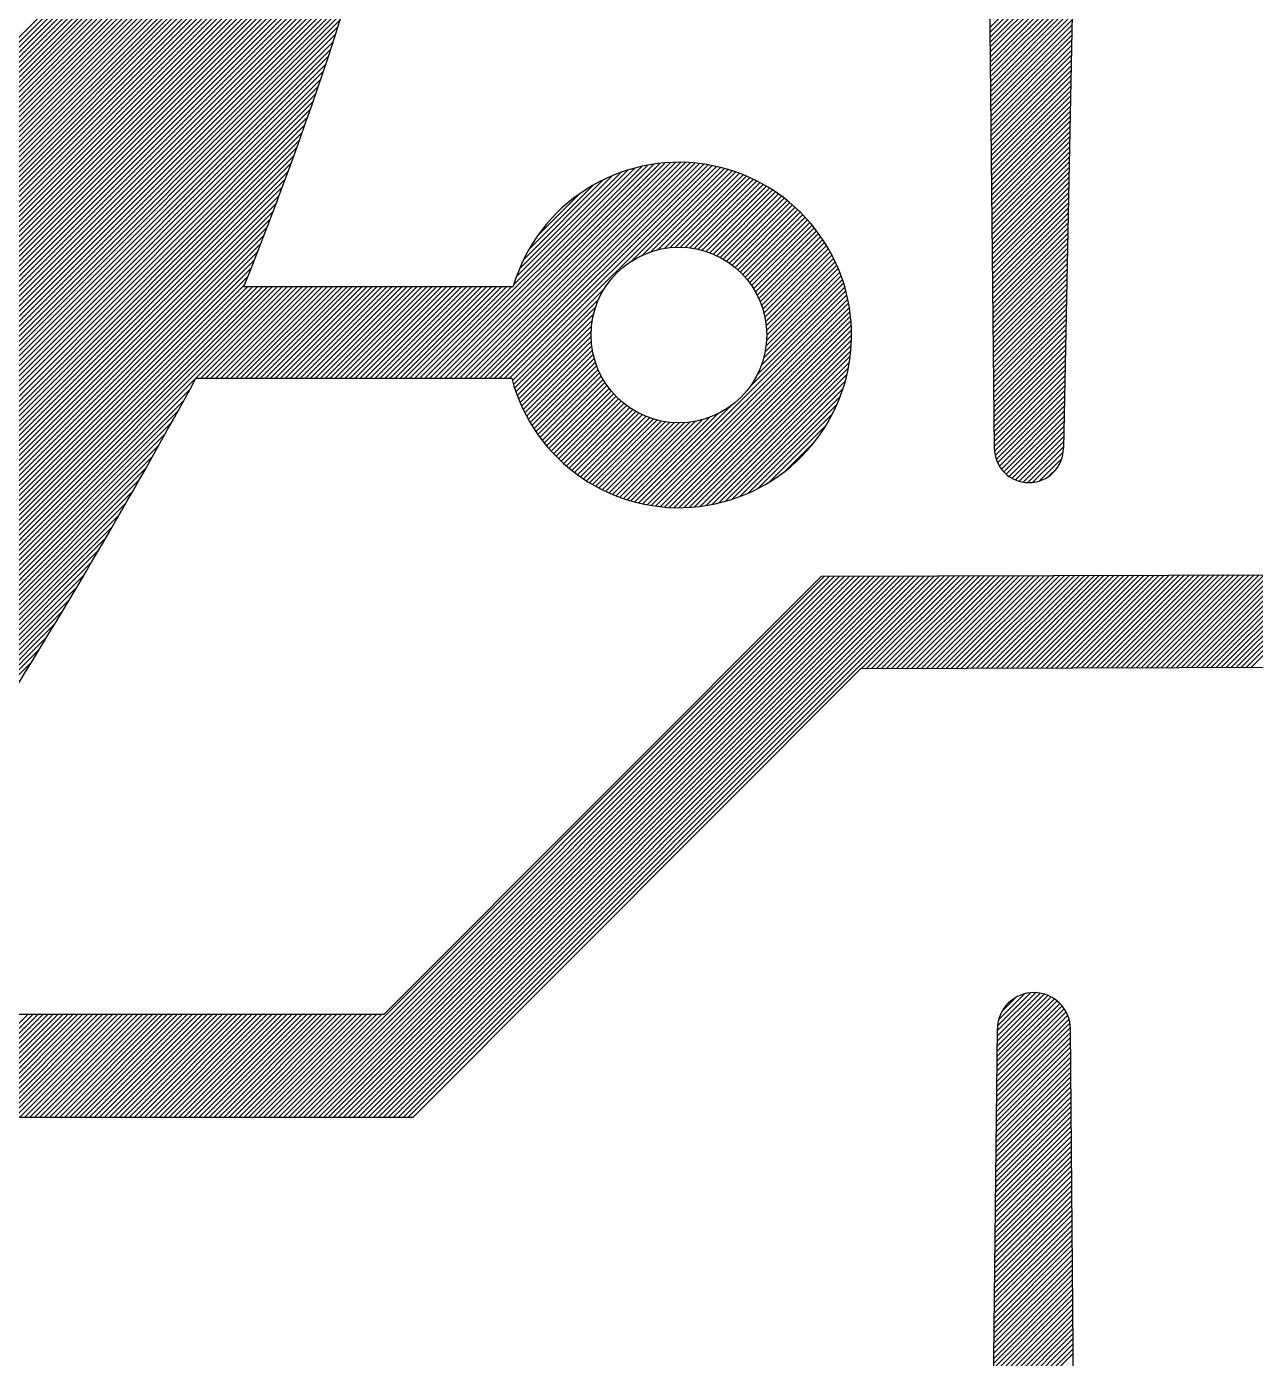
# Model space of a CAD drawing. Extents: x 0.4 to 28.1, y 0 to 28.5.
# Drawn here: x 18.154 to 22.515, y 12.854 to 17.581 of the extents above; entities that cross this region are included whole.
import ezdxf

# ---------------------------------------------------------------- set-up
doc = ezdxf.new("R2010")
doc.units = 0
doc.header["$MEASUREMENT"] = 0

msp = doc.modelspace()

# ---------------------------------------------------------------- linework, layer by layer
at = {"linetype": 'Continuous'}
for p, q in [((18.0702, 17.4692), (19.605, 19.0039)), ((18.0816, 17.4982), (19.6083, 19.025)), ((18.0468, 17.4104), (19.5982, 18.9618)), ((18.0586, 17.4399), (19.6016, 18.9829)), ((17.7704, 16.7981), (19.8812, 18.9089)), ((17.788, 16.8334), (19.8635, 18.9089)), ((17.8052, 16.8682), (19.8458, 18.9089)), ((17.8219, 16.9027), (19.8281, 18.9089)), ((17.8383, 16.9368), (19.8104, 18.9089)), ((17.8544, 16.9705), (19.7928, 18.9089)), ((17.87, 17.0038), (19.7751, 18.9089)), ((17.8854, 17.0369), (19.7574, 18.9089)), ((17.9004, 17.0696), (19.7397, 18.9089)), ((17.9151, 17.1019), (19.7221, 18.9089)), ((17.9295, 17.134), (19.7044, 18.9089)), ((17.9436, 17.1658), (19.6867, 18.9089)), ((17.9574, 17.1973), (19.669, 18.9089)), ((17.9709, 17.2285), (19.6513, 18.9089)), ((17.9842, 17.2594), (19.6337, 18.9089)), ((17.9972, 17.2901), (19.616, 18.9089)), ((18.01, 17.3205), (19.5983, 18.9089)), ((18.0225, 17.3507), (19.5915, 18.9197)), ((18.0347, 17.3807), (19.5948, 18.9408)), ((21.8907, 18.9089), (21.8341, 16.0849)), ((21.5614, 18.5828), (21.5886, 16.0849)), ((17.7524, 16.7624), (19.5347, 18.5447)), ((17.7149, 16.6896), (19.5229, 18.4976)), ((17.7339, 16.7262), (19.5288, 18.5212)), ((17.6755, 16.6148), (19.5109, 18.4502)), ((17.6955, 16.6525), (19.5169, 18.4739)), ((17.6339, 16.5379), (19.4986, 18.4026)), ((17.655, 16.5766), (19.5048, 18.4264)), ((17.5898, 16.4585), (19.4861, 18.3548)), ((17.6122, 16.4985), (19.4924, 18.3787)), ((17.543, 16.3763), (19.4734, 18.3067)), ((17.5668, 16.4177), (19.4798, 18.3308)), ((17.4931, 16.291), (19.4605, 18.2584)), ((17.5185, 16.3341), (19.467, 18.2826)), ((17.4395, 16.2021), (19.4472, 18.2098)), ((17.4668, 16.247), (19.4539, 18.2341)), ((17.3818, 16.109), (19.4338, 18.161)), ((17.4113, 16.1561), (19.4405, 18.1854)), ((17.3192, 16.011), (19.42, 18.1119)), ((17.3512, 16.0607), (19.4269, 18.1365)), ((17.2504, 15.9069), (19.406, 18.0625)), ((17.2856, 15.9598), (19.4131, 18.0872)), ((17.1741, 15.7953), (19.3918, 18.0129)), ((17.2133, 15.8522), (19.3989, 18.0378)), ((17.0879, 15.6737), (19.3772, 17.963)), ((17.1324, 15.7359), (19.3845, 17.988)), ((17.0518, 15.62), (19.3699, 17.938)), ((16.9828, 15.5156), (19.3549, 17.8877)), ((17.0176, 15.5681), (19.3624, 17.9128)), ((21.5724, 17.5772), (21.87, 17.8748)), ((16.9111, 15.4085), (19.3396, 17.837)), ((16.9473, 15.4624), (19.3473, 17.8624)), ((21.5726, 17.5598), (21.8696, 17.8568)), ((21.5728, 17.5423), (21.8693, 17.8387)), ((21.573, 17.5248), (21.8689, 17.8207)), ((16.8366, 15.2986), (19.3241, 17.7861)), ((16.8742, 15.354), (19.3319, 17.8116)), ((21.5732, 17.5073), (21.8685, 17.8027)), ((21.5733, 17.4898), (21.8682, 17.7846)), ((16.7588, 15.1855), (19.3083, 17.7349)), ((16.7981, 15.2425), (19.3162, 17.7606)), ((21.5735, 17.4723), (21.8678, 17.7666)), ((21.5737, 17.4548), (21.8674, 17.7486)), ((21.5739, 17.4373), (21.8671, 17.7305)), ((16.6775, 15.0689), (19.2921, 17.6834)), ((16.7186, 15.1276), (19.3002, 17.7092)), ((21.5741, 17.4199), (21.8667, 17.7125)), ((21.5743, 17.4024), (21.8664, 17.6944)), ((16.5923, 14.9483), (19.2756, 17.6316)), ((16.6354, 15.0091), (19.2839, 17.6576)), ((21.5745, 17.3849), (21.866, 17.6764)), ((21.5747, 17.3674), (21.8656, 17.6584)), ((21.5749, 17.3499), (21.8653, 17.6403)), ((16.5481, 14.8864), (19.2673, 17.6056)), ((21.5751, 17.3324), (21.8649, 17.6223)), ((21.5752, 17.3149), (21.8646, 17.6042)), ((21.5754, 17.2974), (21.8642, 17.5862)), ((16.456, 14.7589), (19.2503, 17.5533)), ((16.5027, 14.8233), (19.2588, 17.5795)), ((21.5756, 17.28), (21.8638, 17.5682)), ((21.5758, 17.2625), (21.8635, 17.5501)), ((16.3585, 14.6261), (19.233, 17.5006)), ((16.408, 14.6933), (19.2417, 17.527)), ((21.576, 17.245), (21.8631, 17.5321)), ((21.5762, 17.2275), (21.8627, 17.514)), ((21.5764, 17.21), (21.8624, 17.496)), ((16.2548, 14.487), (19.2154, 17.4477)), ((16.3075, 14.5574), (19.2243, 17.4742)), ((21.5766, 17.1925), (21.862, 17.478)), ((21.5768, 17.175), (21.8617, 17.4599)), ((16.2003, 14.4148), (19.2065, 17.421)), ((21.577, 17.1575), (21.8613, 17.4419)), ((21.5772, 17.1401), (21.8609, 17.4238)), ((21.5773, 17.1226), (21.8606, 17.4058)), ((16.0849, 14.2641), (19.1883, 17.3675)), ((16.1437, 14.3406), (19.1975, 17.3943)), ((21.5775, 17.1051), (21.8602, 17.3878)), ((21.5777, 17.0876), (21.8599, 17.3697)), ((21.5779, 17.0701), (21.8595, 17.3517)), ((15.9598, 14.1037), (19.1698, 17.3137)), ((16.0237, 14.1853), (19.1791, 17.3406)), ((21.5781, 17.0526), (21.8591, 17.3336)), ((21.5783, 17.0351), (21.8588, 17.3156)), ((15.8223, 13.9308), (19.1509, 17.2594)), ((15.8928, 14.019), (19.1604, 17.2866)), ((21.5785, 17.0176), (21.8584, 17.2976)), ((21.5787, 17.0002), (21.858, 17.2795)), ((21.5789, 16.9827), (21.8577, 17.2615)), ((15.7479, 13.8387), (19.1414, 17.2322)), ((21.5791, 16.9652), (21.8573, 17.2434)), ((21.5792, 16.9477), (21.857, 17.2254)), ((21.5794, 16.9302), (21.8566, 17.2074)), ((15.584, 13.6395), (19.1219, 17.1774)), ((15.6687, 13.7418), (19.1317, 17.2048)), ((21.5796, 16.9127), (21.8562, 17.1893)), ((21.5798, 16.8952), (21.8559, 17.1713)), ((15.3928, 13.4129), (19.1021, 17.1222)), ((15.4926, 13.5304), (19.112, 17.1498)), ((21.58, 16.8777), (21.8555, 17.1532)), ((21.5802, 16.8603), (21.8551, 17.1352)), ((21.5804, 16.8428), (21.8548, 17.1172)), ((15.156, 13.1408), (19.0818, 17.0666)), ((15.282, 13.2844), (19.092, 17.0944)), ((19.5674, 16.3324), (20.3139, 17.0789)), ((19.5851, 16.3324), (20.3372, 17.0845)), ((19.6028, 16.3324), (20.3593, 17.089)), ((19.6204, 16.3324), (20.3805, 17.0924)), ((19.6381, 16.3324), (20.4008, 17.095)), ((19.6558, 16.3324), (20.4203, 17.0969)), ((19.6735, 16.3324), (20.4392, 17.0981)), ((19.6912, 16.3324), (20.4575, 17.0987)), ((19.7088, 16.3324), (20.4753, 17.0988)), ((19.7265, 16.3324), (20.4925, 17.0984)), ((19.7442, 16.3324), (20.5093, 17.0975)), ((19.7619, 16.3324), (20.5257, 17.0962)), ((19.7795, 16.3324), (20.5417, 17.0945)), ((19.7972, 16.3324), (20.5573, 17.0925)), ((19.8149, 16.3324), (20.5726, 17.0901)), ((19.8326, 16.3324), (20.5875, 17.0873)), ((19.8503, 16.3324), (20.6021, 17.0842)), ((19.8679, 16.3324), (20.6164, 17.0809)), ((19.8832, 16.6658), (20.2892, 17.0719)), ((20.3036, 16.7504), (20.6304, 17.0772)), ((20.3415, 16.7706), (20.6442, 17.0733)), ((20.3705, 16.7819), (20.6577, 17.0691)), ((20.3953, 16.7891), (20.6709, 17.0647)), ((21.5806, 16.8253), (21.8544, 17.0991)), ((21.5808, 16.8078), (21.8541, 17.0811)), ((15.0073, 12.9743), (19.0715, 17.0386)), ((19.8919, 16.6923), (20.2627, 17.0631)), ((19.9031, 16.7211), (20.2339, 17.052)), ((19.9175, 16.7532), (20.2018, 17.0375)), ((19.9373, 16.7906), (20.1644, 17.0178)), ((20.4175, 16.7936), (20.6839, 17.06)), ((20.4379, 16.7963), (20.6966, 17.055)), ((20.4569, 16.7977), (20.7092, 17.0499)), ((20.4748, 16.7979), (20.7214, 17.0445)), ((20.4917, 16.7971), (20.7335, 17.0389)), ((20.5078, 16.7955), (20.7454, 17.033)), ((20.5232, 16.7932), (20.757, 17.027)), ((20.5379, 16.7902), (20.7684, 17.0208)), ((21.581, 16.7903), (21.8537, 17.0631)), ((21.5811, 16.7728), (21.8533, 17.045)), ((21.5813, 16.7553), (21.853, 17.027)), ((14.5082, 12.4399), (19.0507, 16.9824)), ((14.8176, 12.767), (19.0612, 17.0105)), ((19.9683, 16.8394), (20.1156, 16.9867)), ((20.552, 16.7867), (20.7797, 17.0143)), ((20.5656, 16.7826), (20.7907, 17.0077)), ((20.5787, 16.778), (20.8015, 17.0008)), ((20.5913, 16.7729), (20.8122, 16.9938)), ((20.6035, 16.7674), (20.8226, 16.9866)), ((20.6153, 16.7615), (20.8329, 16.9792)), ((20.6266, 16.7552), (20.843, 16.9716)), ((21.5815, 16.7378), (21.8526, 17.0089)), ((21.5817, 16.7204), (21.8523, 16.9909)), ((21.5819, 16.7029), (21.8519, 16.9729)), ((9.3824, 7.2965), (19.0401, 16.9541)), ((9.4133, 7.3097), (19.0294, 16.9257)), ((20.6376, 16.7485), (20.8529, 16.9638)), ((20.6481, 16.7414), (20.8626, 16.9558)), ((20.6584, 16.7339), (20.8721, 16.9477)), ((20.6682, 16.7261), (20.8815, 16.9393)), ((20.6777, 16.7179), (20.8906, 16.9308)), ((21.5821, 16.6854), (21.8515, 16.9548)), ((21.5823, 16.6679), (21.8512, 16.9368)), ((9.4444, 7.3231), (19.0185, 16.8972)), ((20.6868, 16.7093), (20.8996, 16.9221)), ((20.6956, 16.7004), (20.9084, 16.9133)), ((20.704, 16.6912), (20.9171, 16.9042)), ((20.7121, 16.6816), (20.9255, 16.895)), ((20.7198, 16.6716), (20.9338, 16.8856)), ((20.7271, 16.6612), (20.9418, 16.876)), ((21.5825, 16.6504), (21.8508, 16.9187)), ((21.5827, 16.6329), (21.8504, 16.9007)), ((21.5829, 16.6154), (21.8501, 16.8827)), ((9.4756, 7.3366), (19.0076, 16.8686)), ((9.5071, 7.3504), (18.9966, 16.8399)), ((20.7341, 16.6505), (20.9497, 16.8662)), ((20.7406, 16.6394), (20.9575, 16.8562)), ((20.7468, 16.6279), (20.965, 16.8461)), ((20.7526, 16.616), (20.9723, 16.8358)), ((21.5831, 16.5979), (21.8497, 16.8646)), ((21.5832, 16.5805), (21.8494, 16.8466)), ((21.5834, 16.563), (21.849, 16.8285)), ((9.5386, 7.3643), (18.9854, 16.811)), ((9.5704, 7.3784), (18.9741, 16.7821)), ((20.7579, 16.6037), (20.9795, 16.8252)), ((20.7628, 16.5909), (20.9864, 16.8145)), ((20.7672, 16.5776), (20.9932, 16.8036)), ((20.7711, 16.5638), (20.9998, 16.7925)), ((20.7745, 16.5495), (21.0062, 16.7812)), ((21.5836, 16.5455), (21.8486, 16.8105)), ((21.5838, 16.528), (21.8483, 16.7925)), ((9.6023, 7.3926), (18.9627, 16.753)), ((20.7772, 16.5345), (21.0123, 16.7697)), ((20.7792, 16.5189), (21.0183, 16.758)), ((20.7806, 16.5026), (21.024, 16.746)), ((20.781, 16.4853), (21.0296, 16.7339)), ((21.584, 16.5105), (21.8479, 16.7744)), ((21.5842, 16.493), (21.8476, 16.7564)), ((21.5844, 16.4755), (21.8472, 16.7383)), ((9.6345, 7.4071), (18.9512, 16.7238)), ((9.6668, 7.4217), (18.9395, 16.6945)), ((20.7753, 16.4266), (21.0448, 16.6961)), ((20.7786, 16.4476), (21.04, 16.7089)), ((20.7804, 16.4671), (21.0349, 16.7215)), ((21.5846, 16.4581), (21.8468, 16.7203)), ((21.5848, 16.4406), (21.8465, 16.7023)), ((9.6993, 7.4366), (18.9278, 16.665)), ((9.732, 7.4516), (18.9385, 16.6581)), ((9.7649, 7.4668), (18.9562, 16.6581)), ((9.798, 7.4823), (18.9738, 16.6581)), ((9.8314, 7.4979), (18.9915, 16.6581)), ((9.8649, 7.5138), (19.0092, 16.6581)), ((9.8987, 7.5299), (19.0269, 16.6581)), ((9.9327, 7.5462), (19.0446, 16.6581)), ((9.9669, 7.5628), (19.0622, 16.6581)), ((10.0014, 7.5796), (19.0799, 16.6581)), ((18.7719, 16.3324), (19.0976, 16.6581)), ((18.7896, 16.3324), (19.1153, 16.6581)), ((18.8073, 16.3324), (19.1329, 16.6581)), ((18.8249, 16.3324), (19.1506, 16.6581)), ((18.8426, 16.3324), (19.1683, 16.6581)), ((18.8603, 16.3324), (19.186, 16.6581)), ((18.878, 16.3324), (19.2037, 16.6581)), ((18.8957, 16.3324), (19.2213, 16.6581)), ((18.9133, 16.3324), (19.239, 16.6581)), ((18.925, 16.6581), (19.8808, 16.6581)), ((18.931, 16.3324), (19.2567, 16.6581)), ((18.9487, 16.3324), (19.2744, 16.6581)), ((18.9664, 16.3324), (19.292, 16.6581)), ((18.984, 16.3324), (19.3097, 16.6581)), ((19.0017, 16.3324), (19.3274, 16.6581)), ((19.0194, 16.3324), (19.3451, 16.6581)), ((19.0371, 16.3324), (19.3628, 16.6581)), ((19.0548, 16.3324), (19.3804, 16.6581)), ((19.0724, 16.3324), (19.3981, 16.6581)), ((19.0901, 16.3324), (19.4158, 16.6581)), ((19.1078, 16.3324), (19.4335, 16.6581)), ((19.1255, 16.3324), (19.4511, 16.6581)), ((19.1431, 16.3324), (19.4688, 16.6581)), ((19.1608, 16.3324), (19.4865, 16.6581)), ((19.1785, 16.3324), (19.5042, 16.6581)), ((19.1962, 16.3324), (19.5219, 16.6581)), ((19.2139, 16.3324), (19.5395, 16.6581)), ((19.2315, 16.3324), (19.5572, 16.6581)), ((19.2492, 16.3324), (19.5749, 16.6581)), ((19.2669, 16.3324), (19.5926, 16.6581)), ((19.2846, 16.3324), (19.6102, 16.6581)), ((19.3022, 16.3324), (19.6279, 16.6581)), ((19.3199, 16.3324), (19.6456, 16.6581)), ((19.3376, 16.3324), (19.6633, 16.6581)), ((19.3553, 16.3324), (19.681, 16.6581)), ((19.373, 16.3324), (19.6986, 16.6581)), ((19.3906, 16.3324), (19.7163, 16.6581)), ((19.4083, 16.3324), (19.734, 16.6581)), ((19.426, 16.3324), (19.7517, 16.6581)), ((19.4437, 16.3324), (19.7693, 16.6581)), ((19.4613, 16.3324), (19.787, 16.6581)), ((19.479, 16.3324), (19.8047, 16.6581)), ((19.4967, 16.3324), (19.8224, 16.6581)), ((19.5144, 16.3324), (19.8401, 16.6581)), ((19.5321, 16.3324), (19.8577, 16.6581)), ((19.5497, 16.3324), (19.8754, 16.6581)), ((19.8778, 16.3246), (20.2046, 16.6514)), ((20.7197, 16.3003), (21.0617, 16.6423)), ((20.7479, 16.3462), (21.0579, 16.6561)), ((20.7615, 16.3774), (21.0538, 16.6697)), ((20.7699, 16.4035), (21.0494, 16.683)), ((21.585, 16.4231), (21.8461, 16.6842)), ((21.5851, 16.4056), (21.8457, 16.6662)), ((21.5853, 16.3881), (21.8454, 16.6481)), ((19.8817, 16.3108), (20.1844, 16.6135)), ((20.3269, 15.8898), (21.0652, 16.6281)), ((20.3413, 15.8865), (21.0685, 16.6137)), ((20.356, 15.8836), (21.0714, 16.599)), ((21.5855, 16.3706), (21.845, 16.6301)), ((21.5857, 16.3531), (21.8447, 16.6121)), ((21.5859, 16.3356), (21.8443, 16.594)), ((19.8859, 16.2974), (20.1731, 16.5845)), ((19.8904, 16.2841), (20.166, 16.5597)), ((20.3711, 15.881), (21.0741, 16.5839)), ((20.3865, 15.8787), (21.0764, 16.5686)), ((20.4022, 15.8767), (21.0783, 16.5528)), ((21.5861, 16.3182), (21.8439, 16.576)), ((21.5863, 16.3007), (21.8436, 16.5579)), ((19.8951, 16.2711), (20.1614, 16.5375)), ((19.9, 16.2584), (20.1587, 16.5171)), ((19.9052, 16.2459), (20.1574, 16.4981)), ((20.4184, 15.8752), (21.0798, 16.5367)), ((20.4349, 15.874), (21.081, 16.5202)), ((20.4518, 15.8733), (21.0817, 16.5032)), ((21.5865, 16.2832), (21.8432, 16.5399)), ((21.5867, 16.2657), (21.8428, 16.5219)), ((21.5869, 16.2482), (21.8425, 16.5038)), ((19.9106, 16.2336), (20.1572, 16.4802)), ((19.9162, 16.2215), (20.158, 16.4633)), ((20.4693, 15.8731), (21.0819, 16.4858)), ((20.4872, 15.8734), (21.0817, 16.4678)), ((21.587, 16.2307), (21.8421, 16.4858)), ((21.5872, 16.2132), (21.8418, 16.4678)), ((21.5874, 16.1957), (21.8414, 16.4497)), ((19.922, 16.2097), (20.1595, 16.4472)), ((19.928, 16.198), (20.1619, 16.4319)), ((19.9343, 16.1866), (20.1648, 16.4172)), ((19.9407, 16.1754), (20.1684, 16.403)), ((20.5057, 15.8742), (21.0808, 16.4493)), ((20.5249, 15.8756), (21.0794, 16.4302)), ((20.5447, 15.8778), (21.0773, 16.4104)), ((21.5876, 16.1783), (21.841, 16.4317)), ((21.5878, 16.1608), (21.8407, 16.4136)), ((19.9474, 16.1643), (20.1724, 16.3894)), ((19.9542, 16.1535), (20.177, 16.3763)), ((19.9612, 16.1429), (20.1821, 16.3637)), ((20.5653, 15.8807), (21.0743, 16.3898)), ((20.5868, 15.8845), (21.0705, 16.3683)), ((21.588, 16.1433), (21.8403, 16.3956)), ((21.5882, 16.1258), (21.84, 16.3776)), ((21.5884, 16.1083), (21.8396, 16.3595)), ((18.7547, 16.3324), (19.8757, 16.3324)), ((19.9685, 16.1324), (20.1876, 16.3515)), ((19.9759, 16.1221), (20.1935, 16.3398)), ((19.9835, 16.112), (20.1998, 16.3284)), ((19.9912, 16.1022), (20.2066, 16.3175)), ((20.6093, 15.8893), (21.0657, 16.3458)), ((20.633, 15.8954), (21.0596, 16.322)), ((21.5886, 16.0908), (21.8392, 16.3415)), ((21.5892, 16.0737), (21.8389, 16.3234)), ((10.0361, 7.5966), (18.7338, 16.2943)), ((19.9992, 16.0924), (20.2137, 16.3069)), ((20.0074, 16.0829), (20.2211, 16.2967)), ((20.0157, 16.0736), (20.229, 16.2868)), ((20.0242, 16.0644), (20.2372, 16.2774)), ((20.0329, 16.0554), (20.2457, 16.2682)), ((20.6583, 15.903), (21.052, 16.2967)), ((20.6856, 15.9126), (21.0424, 16.2695)), ((21.5915, 16.0584), (21.8385, 16.3054)), ((21.5954, 16.0447), (21.8381, 16.2874)), ((21.6006, 16.0321), (21.8378, 16.2693)), ((10.0711, 7.6139), (18.7122, 16.255)), ((10.1064, 7.6315), (18.6903, 16.2154)), ((20.0418, 16.0466), (20.2546, 16.2595)), ((20.0508, 16.038), (20.2639, 16.251)), ((20.06, 16.0295), (20.2735, 16.243)), ((20.0695, 16.0213), (20.2835, 16.2353)), ((20.0791, 16.0132), (20.2938, 16.2279)), ((20.0888, 16.0053), (20.3045, 16.221)), ((20.0988, 15.9976), (20.3156, 16.2144)), ((20.3128, 15.8934), (20.6547, 16.2353)), ((20.7154, 15.9248), (21.0302, 16.2396)), ((21.6068, 16.0207), (21.8374, 16.2513)), ((21.614, 16.0102), (21.8371, 16.2332)), ((21.6222, 16.0007), (21.8367, 16.2152)), ((10.1419, 7.6493), (18.6682, 16.1756)), ((20.1089, 15.99), (20.3271, 16.2082)), ((20.1193, 15.9827), (20.339, 16.2024)), ((20.1298, 15.9756), (20.3514, 16.1971)), ((20.1405, 15.9686), (20.3641, 16.1922)), ((20.1514, 15.9618), (20.3774, 16.1878)), ((20.1625, 15.9552), (20.3912, 16.1839)), ((20.1738, 15.9489), (20.4055, 16.1806)), ((20.1853, 15.9427), (20.4205, 16.1778)), ((20.1971, 15.9367), (20.4361, 16.1758)), ((20.209, 15.931), (20.4525, 16.1745)), ((20.2211, 15.9255), (20.4697, 16.174)), ((20.2335, 15.9202), (20.488, 16.1746)), ((20.2461, 15.9151), (20.5074, 16.1764)), ((20.2589, 15.9102), (20.5285, 16.1797)), ((20.272, 15.9056), (20.5515, 16.1851)), ((20.2853, 15.9013), (20.5776, 16.1935)), ((20.2989, 15.8972), (20.6089, 16.2071)), ((20.7492, 15.9408), (21.0142, 16.2059)), ((21.6312, 15.992), (21.8363, 16.1972)), ((21.6411, 15.9843), (21.836, 16.1791)), ((10.1754, 7.6652), (18.6459, 16.1356)), ((20.7896, 15.9636), (20.9915, 16.1655)), ((21.652, 15.9775), (21.8356, 16.1611)), ((21.664, 15.9717), (21.8353, 16.143)), ((21.677, 15.9671), (21.8349, 16.125)), ((10.1868, 7.6589), (18.6233, 16.0954)), ((20.8478, 16.0041), (20.9509, 16.1072)), ((21.6914, 15.9639), (21.8345, 16.107)), ((21.7075, 15.9623), (21.8342, 16.0889)), ((10.1982, 7.6526), (18.6005, 16.0549)), ((21.726, 15.9631), (21.8332, 16.0703)), ((21.7486, 15.968), (21.8283, 16.0477)), ((10.2096, 7.6464), (18.5775, 16.0142)), ((21.7852, 15.9869), (21.8094, 16.0111)), ((10.2211, 7.6402), (18.5542, 15.9733)), ((10.2326, 7.634), (18.5307, 15.9321)), ((10.2441, 7.6278), (18.5069, 15.8906)), ((10.2556, 7.6217), (18.4828, 15.8489)), ((10.2672, 7.6156), (18.4585, 15.8069)), ((10.2788, 7.6095), (18.4339, 15.7646)), ((10.2904, 7.6034), (18.409, 15.722)), ((10.5422, 7.8375), (18.3839, 15.6792)), ((10.6063, 7.884), (18.3584, 15.636)), ((19.0654, 13.7091), (20.9861, 15.6298)), ((19.0831, 13.7091), (21.0038, 15.6298)), ((19.1008, 13.7091), (21.0216, 15.6299)), ((19.1184, 13.7091), (21.0393, 15.6299)), ((19.1361, 13.7091), (21.057, 15.63)), ((19.1538, 13.7091), (21.0748, 15.63)), ((19.1715, 13.7091), (21.0925, 15.6301)), ((19.1891, 13.7091), (21.1102, 15.6302)), ((19.2068, 13.7091), (21.128, 15.6302)), ((19.2245, 13.7091), (21.1457, 15.6303)), ((19.2422, 13.7091), (21.1634, 15.6303)), ((19.2599, 13.7091), (21.1812, 15.6304)), ((19.2775, 13.7091), (21.1989, 15.6304)), ((19.2952, 13.7091), (21.2166, 15.6305)), ((19.3129, 13.7091), (21.2344, 15.6306)), ((19.3306, 13.7091), (21.2521, 15.6306)), ((19.3482, 13.7091), (21.2698, 15.6307)), ((19.3659, 13.7091), (21.2876, 15.6307)), ((19.3836, 13.7091), (21.3053, 15.6308)), ((19.4013, 13.7091), (21.3231, 15.6308)), ((19.419, 13.7091), (21.3408, 15.6309)), ((20.9749, 15.6297), (19.4227, 14.0755)), ((19.4366, 13.7091), (21.3585, 15.631)), ((19.4543, 13.7091), (21.3763, 15.631)), ((19.472, 13.7091), (21.394, 15.6311)), ((19.4897, 13.7091), (21.4117, 15.6311)), ((19.5073, 13.7091), (21.4295, 15.6312)), ((20.9749, 15.6297), (25.8079, 15.6453)), ((21.1178, 15.3018), (21.4472, 15.6312)), ((21.1355, 15.3019), (21.4649, 15.6313)), ((21.1533, 15.3019), (21.4827, 15.6314)), ((21.171, 15.302), (21.5004, 15.6314)), ((21.1887, 15.3021), (21.5181, 15.6315)), ((21.2065, 15.3022), (21.5359, 15.6315)), ((21.2242, 15.3022), (21.5536, 15.6316)), ((21.242, 15.3023), (21.5713, 15.6316)), ((21.2597, 15.3024), (21.5891, 15.6317)), ((21.2775, 15.3024), (21.6068, 15.6318)), ((21.2952, 15.3025), (21.6245, 15.6318)), ((21.313, 15.3026), (21.6423, 15.6319)), ((21.3307, 15.3026), (21.66, 15.6319)), ((21.3485, 15.3027), (21.6777, 15.632)), ((21.3662, 15.3028), (21.6955, 15.632)), ((21.3839, 15.3028), (21.7132, 15.6321)), ((21.4017, 15.3029), (21.731, 15.6322)), ((21.4194, 15.303), (21.7487, 15.6322)), ((21.4372, 15.303), (21.7664, 15.6323)), ((21.4549, 15.3031), (21.7842, 15.6323)), ((21.4727, 15.3032), (21.8019, 15.6324)), ((21.4904, 15.3032), (21.8196, 15.6324)), ((21.5082, 15.3033), (21.8374, 15.6325)), ((21.5259, 15.3034), (21.8551, 15.6326)), ((21.5436, 15.3034), (21.8728, 15.6326)), ((21.5614, 15.3035), (21.8906, 15.6327)), ((21.5791, 15.3036), (21.9083, 15.6327)), ((21.5969, 15.3036), (21.926, 15.6328)), ((21.6146, 15.3037), (21.9438, 15.6328)), ((21.6324, 15.3038), (21.9615, 15.6329)), ((21.6501, 15.3038), (21.9792, 15.633)), ((21.6679, 15.3039), (21.997, 15.633)), ((21.6856, 15.304), (22.0147, 15.6331)), ((21.7034, 15.304), (22.0324, 15.6331)), ((21.7211, 15.3041), (22.0502, 15.6332)), ((21.7388, 15.3042), (22.0679, 15.6332)), ((21.7566, 15.3042), (22.0856, 15.6333)), ((21.7743, 15.3043), (22.1034, 15.6334)), ((21.7921, 15.3044), (22.1211, 15.6334)), ((21.8098, 15.3044), (22.1389, 15.6335)), ((21.8276, 15.3045), (22.1566, 15.6335)), ((21.8453, 15.3046), (22.1743, 15.6336)), ((21.8631, 15.3046), (22.1921, 15.6336)), ((21.8808, 15.3047), (22.2098, 15.6337)), ((21.8986, 15.3048), (22.2275, 15.6338)), ((21.9163, 15.3048), (22.2453, 15.6338)), ((21.934, 15.3049), (22.263, 15.6339)), ((21.9518, 15.305), (22.2807, 15.6339)), ((21.9695, 15.3051), (22.2985, 15.634)), ((21.9873, 15.3051), (22.3162, 15.634)), ((22.005, 15.3052), (22.3339, 15.6341)), ((22.0228, 15.3053), (22.3517, 15.6342)), ((22.0405, 15.3053), (22.3694, 15.6342)), ((22.0583, 15.3054), (22.3871, 15.6343)), ((22.076, 15.3055), (22.4049, 15.6343)), ((22.0937, 15.3055), (22.4226, 15.6344)), ((22.1115, 15.3056), (22.4403, 15.6344)), ((22.1292, 15.3057), (22.4581, 15.6345)), ((22.147, 15.3057), (22.4758, 15.6346)), ((22.1647, 15.3058), (22.4936, 15.6346)), ((22.1825, 15.3059), (22.5113, 15.6347)), ((22.2002, 15.3059), (22.529, 15.6347)), ((22.218, 15.306), (22.5468, 15.6348)), ((22.2357, 15.3061), (22.5645, 15.6348)), ((22.2535, 15.3061), (22.5822, 15.6349)), ((22.2712, 15.3062), (22.6, 15.635)), ((22.2889, 15.3063), (22.6177, 15.635)), ((22.3067, 15.3063), (22.6354, 15.6351)), ((22.3244, 15.3064), (22.6532, 15.6351)), ((22.3422, 15.3065), (22.6709, 15.6352)), ((22.3599, 15.3065), (22.6886, 15.6352)), ((22.3777, 15.3066), (22.7064, 15.6353)), ((22.3954, 15.3067), (22.7241, 15.6354)), ((22.4132, 15.3067), (22.7418, 15.6354)), ((22.4309, 15.3068), (22.7596, 15.6355)), ((22.4487, 15.3069), (22.7773, 15.6355)), ((22.4664, 15.3069), (22.795, 15.6356)), ((22.4841, 15.307), (22.8128, 15.6356)), ((22.5019, 15.3071), (22.8305, 15.6357)), ((10.6603, 7.9202), (18.3326, 15.5926)), ((10.708, 7.9503), (18.3065, 15.5488)), ((10.7516, 7.9762), (18.2801, 15.5047)), ((10.7921, 7.999), (18.2534, 15.4603)), ((10.83, 8.0193), (18.2263, 15.4156)), ((10.866, 8.0376), (18.1989, 15.3705)), ((10.9003, 8.0542), (18.1711, 15.325)), ((21.1154, 15.3018), (25.8028, 15.3196)), ((19.5247, 13.7091), (21.1154, 15.3018)), ((21.5986, 13.9442), (21.7909, 14.1365)), ((21.5988, 13.9621), (21.7789, 14.1422)), ((21.599, 13.9799), (21.7659, 14.1468)), ((21.5992, 13.9978), (21.7515, 14.1501)), ((21.5994, 14.0157), (21.7356, 14.1519)), ((21.6, 14.034), (21.7175, 14.1515)), ((21.6038, 14.0555), (21.6961, 14.1477)), ((21.6157, 14.085), (21.6665, 14.1358)), ((21.5976, 13.8548), (21.8372, 14.0944)), ((21.5978, 13.8727), (21.8297, 14.1045)), ((21.598, 13.8906), (21.8213, 14.1138)), ((21.5982, 13.9084), (21.812, 14.1223)), ((21.5984, 13.9263), (21.8019, 14.1298)), ((17.3502, 14.0755), (19.4227, 14.0755)), ((17.7926, 13.7091), (18.1591, 14.0755)), ((17.8103, 13.7091), (18.1767, 14.0755)), ((17.828, 13.7091), (18.1944, 14.0755)), ((17.8456, 13.7091), (18.2121, 14.0755)), ((17.8633, 13.7091), (18.2298, 14.0755)), ((17.881, 13.7091), (18.2474, 14.0755)), ((17.8987, 13.7091), (18.2651, 14.0755)), ((17.9164, 13.7091), (18.2828, 14.0755)), ((17.934, 13.7091), (18.3005, 14.0755)), ((17.9517, 13.7091), (18.3182, 14.0755)), ((17.9694, 13.7091), (18.3358, 14.0755)), ((17.9871, 13.7091), (18.3535, 14.0755)), ((18.0047, 13.7091), (18.3712, 14.0755)), ((18.0224, 13.7091), (18.3889, 14.0755)), ((18.0401, 13.7091), (18.4065, 14.0755)), ((18.0578, 13.7091), (18.4242, 14.0755)), ((18.0755, 13.7091), (18.4419, 14.0755)), ((18.0931, 13.7091), (18.4596, 14.0755)), ((18.1108, 13.7091), (18.4773, 14.0755)), ((18.1285, 13.7091), (18.4949, 14.0755)), ((18.1462, 13.7091), (18.5126, 14.0755)), ((18.1638, 13.7091), (18.5303, 14.0755)), ((18.1815, 13.7091), (18.548, 14.0755)), ((18.1992, 13.7091), (18.5656, 14.0755)), ((18.2169, 13.7091), (18.5833, 14.0755)), ((18.2346, 13.7091), (18.601, 14.0755)), ((18.2522, 13.7091), (18.6187, 14.0755)), ((18.2699, 13.7091), (18.6364, 14.0755)), ((18.2876, 13.7091), (18.654, 14.0755)), ((18.3053, 13.7091), (18.6717, 14.0755)), ((18.3229, 13.7091), (18.6894, 14.0755)), ((18.3406, 13.7091), (18.7071, 14.0755)), ((18.3583, 13.7091), (18.7247, 14.0755)), ((18.376, 13.7091), (18.7424, 14.0755)), ((18.3937, 13.7091), (18.7601, 14.0755)), ((18.4113, 13.7091), (18.7778, 14.0755)), ((18.429, 13.7091), (18.7955, 14.0755)), ((18.4467, 13.7091), (18.8131, 14.0755)), ((18.4644, 13.7091), (18.8308, 14.0755)), ((18.482, 13.7091), (18.8485, 14.0755)), ((18.4997, 13.7091), (18.8662, 14.0755)), ((18.5174, 13.7091), (18.8838, 14.0755)), ((18.5351, 13.7091), (18.9015, 14.0755)), ((18.5528, 13.7091), (18.9192, 14.0755)), ((18.5704, 13.7091), (18.9369, 14.0755)), ((18.5881, 13.7091), (18.9546, 14.0755)), ((18.6058, 13.7091), (18.9722, 14.0755)), ((18.6235, 13.7091), (18.9899, 14.0755)), ((18.6411, 13.7091), (19.0076, 14.0755)), ((18.6588, 13.7091), (19.0253, 14.0755)), ((18.6765, 13.7091), (19.0429, 14.0755)), ((18.6942, 13.7091), (19.0606, 14.0755)), ((18.7119, 13.7091), (19.0783, 14.0755)), ((18.7295, 13.7091), (19.096, 14.0755)), ((18.7472, 13.7091), (19.1137, 14.0755)), ((18.7649, 13.7091), (19.1313, 14.0755)), ((18.7826, 13.7091), (19.149, 14.0755)), ((18.8002, 13.7091), (19.1667, 14.0755)), ((18.8179, 13.7091), (19.1844, 14.0755)), ((18.8356, 13.7091), (19.202, 14.0755)), ((18.8533, 13.7091), (19.2197, 14.0755)), ((18.8709, 13.7091), (19.2374, 14.0755)), ((18.8886, 13.7091), (19.2551, 14.0755)), ((18.9063, 13.7091), (19.2728, 14.0755)), ((18.924, 13.7091), (19.2904, 14.0755)), ((18.9417, 13.7091), (19.3081, 14.0755)), ((18.9593, 13.7091), (19.3258, 14.0755)), ((18.977, 13.7091), (19.3435, 14.0755)), ((18.9947, 13.7091), (19.3611, 14.0755)), ((19.0124, 13.7091), (19.3788, 14.0755)), ((19.03, 13.7091), (19.3965, 14.0755)), ((19.0477, 13.7091), (19.4142, 14.0755)), ((21.5968, 13.7833), (21.8573, 14.0438)), ((21.597, 13.8012), (21.8541, 14.0582)), ((21.5972, 13.8191), (21.8495, 14.0713)), ((21.5974, 13.8369), (21.8438, 14.0833)), ((21.5614, 10.5704), (21.5995, 14.0236)), ((21.5963, 13.7297), (21.8594, 13.9928)), ((21.5965, 13.7476), (21.8592, 14.0104)), ((21.5966, 13.7654), (21.859, 14.0278)), ((21.8894, 10.2425), (21.8591, 14.0222)), ((21.5959, 13.6939), (21.8597, 13.9577)), ((21.5961, 13.7118), (21.8595, 13.9753)), ((21.5953, 13.6403), (21.8601, 13.9051)), ((21.5955, 13.6582), (21.8599, 13.9227)), ((21.5957, 13.6761), (21.8598, 13.9402)), ((21.5947, 13.5867), (21.8605, 13.8525)), ((21.5949, 13.6046), (21.8604, 13.8701)), ((21.5951, 13.6224), (21.8602, 13.8876)), ((21.5943, 13.5509), (21.8608, 13.8174)), ((21.5945, 13.5688), (21.8606, 13.835)), ((21.5937, 13.4973), (21.8612, 13.7648)), ((21.5939, 13.5152), (21.8611, 13.7824)), ((21.5941, 13.5331), (21.8609, 13.7999)), ((19.5247, 13.7091), (17.0854, 13.7091)), ((21.5931, 13.4437), (21.8616, 13.7122)), ((21.5933, 13.4616), (21.8615, 13.7298)), ((21.5935, 13.4794), (21.8613, 13.7473)), ((21.5927, 13.4079), (21.8619, 13.6771)), ((21.5929, 13.4258), (21.8618, 13.6947)), ((21.5921, 13.3543), (21.8623, 13.6245)), ((21.5923, 13.3722), (21.8622, 13.6421)), ((21.5925, 13.3901), (21.862, 13.6596)), ((21.5915, 13.3007), (21.8627, 13.5719)), ((21.5917, 13.3186), (21.8626, 13.5895)), ((21.5919, 13.3364), (21.8625, 13.607)), ((21.5909, 13.2471), (21.8632, 13.5193)), ((21.5911, 13.265), (21.863, 13.5368)), ((21.5913, 13.2828), (21.8629, 13.5544)), ((21.5905, 13.2113), (21.8634, 13.4842)), ((21.5907, 13.2292), (21.8633, 13.5018)), ((21.59, 13.1577), (21.8639, 13.4316)), ((21.5901, 13.1756), (21.8637, 13.4492)), ((21.5903, 13.1935), (21.8636, 13.4667)), ((21.5894, 13.1041), (21.8643, 13.379)), ((21.5896, 13.122), (21.8641, 13.3965)), ((21.5898, 13.1398), (21.864, 13.4141)), ((21.589, 13.0683), (21.8646, 13.3439)), ((21.5892, 13.0862), (21.8644, 13.3615)), ((21.5884, 13.0147), (21.865, 13.2913)), ((21.5886, 13.0326), (21.8648, 13.3089)), ((21.5888, 13.0505), (21.8647, 13.3264)), ((21.5878, 12.9611), (21.8654, 13.2387)), ((21.588, 12.979), (21.8653, 13.2562)), ((21.5882, 12.9968), (21.8651, 13.2738)), ((21.5874, 12.9253), (21.8657, 13.2036)), ((21.5876, 12.9432), (21.8655, 13.2212)), ((21.5868, 12.8717), (21.8661, 13.151)), ((21.587, 12.8896), (21.866, 13.1686)), ((21.5872, 12.9075), (21.8658, 13.1861)), ((21.5862, 12.8181), (21.8665, 13.0984)), ((21.5864, 12.836), (21.8664, 13.1159)), ((21.5866, 12.8538), (21.8663, 13.1335)), ((21.5858, 12.7823), (21.8668, 13.0633)), ((21.586, 12.8002), (21.8667, 13.0809)), ((21.5852, 12.7287), (21.8672, 13.0107)), ((21.5854, 12.7466), (21.8671, 13.0283)), ((21.5856, 12.7645), (21.867, 13.0458)), ((21.5846, 12.6751), (21.8677, 12.9581)), ((21.5848, 12.693), (21.8675, 12.9756)), ((21.585, 12.7108), (21.8674, 12.9932)), ((21.584, 12.6215), (21.8681, 12.9055)), ((21.5842, 12.6393), (21.8679, 12.923)), ((21.5844, 12.6572), (21.8678, 12.9406)), ((21.5837, 12.5857), (21.8684, 12.8704)), ((21.5838, 12.6036), (21.8682, 12.888))]:
    msp.add_line(p, q, dxfattribs=at)
msp.add_circle((20.4691, 16.486), 0.3119, dxfattribs=at)
for centre, radius, start, end in [((10.4537, 20.4697), 8.1863, 324.03119, 2.58511), ((5.6384, 21.9936), 14.3179, 338.12106, 346.1145), ((20.4691, 16.486), 0.6129, 194.5117, 163.692), ((-1.9964, 27.6808), 23.6515, 324.88372, 331.32664), ((21.7114, 16.0849), 0.1227, 180, 0), ((21.7293, 14.0222), 0.1298, 0, 179.3688)]:
    msp.add_arc(centre, radius, start, end, dxfattribs=at)

doc.saveas('drawing.dxf')
